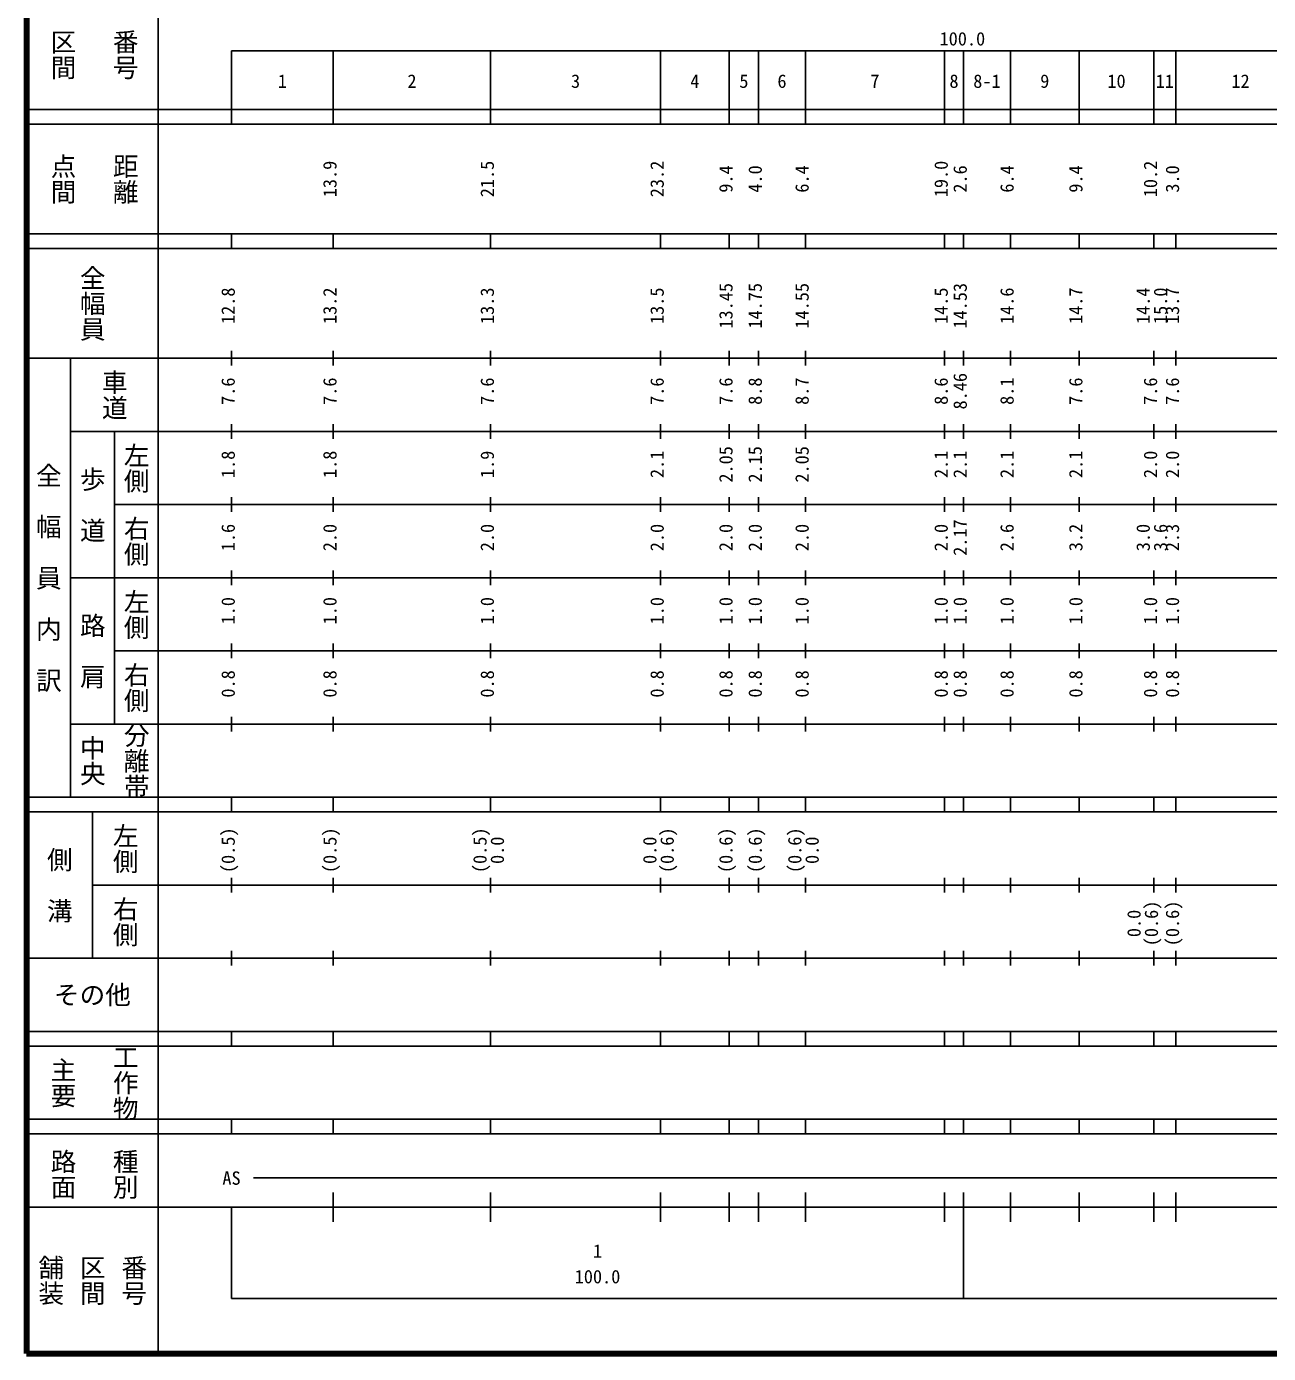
# Model space of a CAD drawing. Units: millimetres on the paper, enlarged 1000 times. Extents: x 40000 to 680000, y 20000 to 380000.
# Drawn here: x 40000 to 209658, y 20000 to 201332 of the extents above; entities that cross this region are included whole.
import ezdxf
from ezdxf.enums import TextEntityAlignment as Align

# ---------------------------------------------------------------- set-up
doc = ezdxf.new("R2010")
doc.units = ezdxf.units.MM
doc.header["$LTSCALE"] = 1000
doc.layers.add('M-TTL', color=2, linetype='Continuous', lineweight=140)
doc.layers.add('M-TTL-BAND', color=7, linetype='Continuous', lineweight=25)
doc.styles.add('@ＭＳ ゴシック', font='')
doc.styles.add('ＭＳ ゴシック', font='')
doc.styles.get('@ＭＳ ゴシック').set_extended_font_data('@MS Gothic')
doc.styles.get('ＭＳ ゴシック').set_extended_font_data('MS Gothic')

msp = doc.modelspace()

# ---------------------------------------------------------------- linework, layer by layer
at = {"layer": 'M-TTL'}
for p, q in [((40000, 380000), (40000, 20000)), ((40000, 20000), (680000, 20000))]:
    msp.add_line(p, q, dxfattribs=at)
at = {"layer": 'M-TTL-BAND'}
for p, q in [((58000, 370000), (58000, 20000)), ((68000, 198000), (579000, 198000)), ((68000, 198000), (68000, 188000)), ((81900, 188000), (81900, 198000)), ((103400, 188000), (103400, 198000)), ((126600, 188000), (126600, 198000)), ((136000, 188000), (136000, 198000)), ((140000, 188000), (140000, 198000)), ((146400, 188000), (146400, 198000)), ((165400, 188000), (165400, 198000)), ((168000, 188000), (168000, 198000)), ((174400, 188000), (174400, 198000)), ((183800, 188000), (183800, 198000)), ((194000, 188000), (194000, 198000)), ((197000, 188000), (197000, 198000)), ((40000, 190000), (579000, 190000)), ((40000, 188000), (579000, 188000)), ((40000, 173000), (579000, 173000)), ((68000, 171000), (68000, 173000)), ((81900, 171000), (81900, 173000)), ((103400, 171000), (103400, 173000)), ((126600, 171000), (126600, 173000)), ((136000, 171000), (136000, 173000)), ((140000, 171000), (140000, 173000)), ((146400, 171000), (146400, 173000)), ((165400, 171000), (165400, 173000)), ((168000, 171000), (168000, 173000)), ((174400, 171000), (174400, 173000)), ((183800, 171000), (183800, 173000)), ((194000, 171000), (194000, 173000)), ((197000, 171000), (197000, 173000)), ((40000, 171000), (579000, 171000)), ((40000, 156000), (579000, 156000)), ((46000, 96000), (46000, 156000)), ((68000, 155000), (68000, 157000)), ((81900, 155000), (81900, 157000)), ((103400, 155000), (103400, 157000)), ((126600, 155000), (126600, 157000)), ((136000, 155000), (136000, 157000)), ((140000, 155000), (140000, 157000)), ((146400, 155000), (146400, 157000)), ((165400, 155000), (165400, 157000)), ((168000, 155000), (168000, 157000)), ((174400, 155000), (174400, 157000)), ((183800, 155000), (183800, 157000)), ((194000, 155000), (194000, 157000)), ((197000, 155000), (197000, 157000)), ((68000, 145000), (68000, 147000)), ((81900, 145000), (81900, 147000)), ((103400, 145000), (103400, 147000)), ((126600, 145000), (126600, 147000)), ((136000, 145000), (136000, 147000)), ((140000, 145000), (140000, 147000)), ((146400, 145000), (146400, 147000)), ((165400, 145000), (165400, 147000)), ((168000, 145000), (168000, 147000)), ((174400, 145000), (174400, 147000)), ((183800, 145000), (183800, 147000)), ((194000, 145000), (194000, 147000)), ((197000, 145000), (197000, 147000)), ((46000, 146000), (579000, 146000)), ((52000, 146000), (52000, 106000)), ((52000, 136000), (579000, 136000)), ((68000, 135000), (68000, 137000)), ((81900, 135000), (81900, 137000)), ((103400, 135000), (103400, 137000)), ((126600, 135000), (126600, 137000)), ((136000, 135000), (136000, 137000)), ((140000, 135000), (140000, 137000)), ((146400, 135000), (146400, 137000)), ((165400, 135000), (165400, 137000)), ((168000, 135000), (168000, 137000)), ((174400, 135000), (174400, 137000)), ((183800, 135000), (183800, 137000)), ((194000, 135000), (194000, 137000)), ((197000, 135000), (197000, 137000)), ((68000, 125000), (68000, 127000)), ((81900, 125000), (81900, 127000)), ((103400, 125000), (103400, 127000)), ((126600, 125000), (126600, 127000)), ((136000, 125000), (136000, 127000)), ((140000, 125000), (140000, 127000)), ((146400, 125000), (146400, 127000)), ((165400, 125000), (165400, 127000)), ((168000, 125000), (168000, 127000)), ((174400, 125000), (174400, 127000)), ((183800, 125000), (183800, 127000)), ((194000, 125000), (194000, 127000)), ((197000, 125000), (197000, 127000)), ((46000, 126000), (579000, 126000)), ((68000, 115000), (68000, 117000)), ((81900, 115000), (81900, 117000)), ((103400, 115000), (103400, 117000)), ((126600, 115000), (126600, 117000)), ((136000, 115000), (136000, 117000)), ((140000, 115000), (140000, 117000)), ((146400, 115000), (146400, 117000)), ((165400, 115000), (165400, 117000)), ((168000, 115000), (168000, 117000)), ((174400, 115000), (174400, 117000)), ((183800, 115000), (183800, 117000)), ((194000, 115000), (194000, 117000)), ((197000, 115000), (197000, 117000)), ((52000, 116000), (579000, 116000)), ((68000, 105000), (68000, 107000)), ((81900, 105000), (81900, 107000)), ((103400, 105000), (103400, 107000)), ((126600, 105000), (126600, 107000)), ((136000, 105000), (136000, 107000)), ((140000, 105000), (140000, 107000)), ((146400, 105000), (146400, 107000)), ((165400, 105000), (165400, 107000)), ((168000, 105000), (168000, 107000)), ((174400, 105000), (174400, 107000)), ((183800, 105000), (183800, 107000)), ((194000, 105000), (194000, 107000)), ((197000, 105000), (197000, 107000)), ((46000, 106000), (579000, 106000)), ((40000, 96000), (579000, 96000)), ((68000, 94000), (68000, 96000)), ((81900, 94000), (81900, 96000)), ((103400, 94000), (103400, 96000)), ((126600, 94000), (126600, 96000)), ((136000, 94000), (136000, 96000)), ((140000, 94000), (140000, 96000)), ((146400, 94000), (146400, 96000)), ((165400, 94000), (165400, 96000)), ((168000, 94000), (168000, 96000)), ((174400, 94000), (174400, 96000)), ((183800, 94000), (183800, 96000)), ((194000, 94000), (194000, 96000)), ((197000, 94000), (197000, 96000)), ((40000, 94000), (579000, 94000)), ((49000, 94000), (49000, 74000)), ((49000, 84000), (579000, 84000)), ((68000, 83000), (68000, 85000)), ((81900, 83000), (81900, 85000)), ((103400, 83000), (103400, 85000)), ((126600, 83000), (126600, 85000)), ((136000, 83000), (136000, 85000)), ((140000, 83000), (140000, 85000)), ((146400, 83000), (146400, 85000)), ((165400, 83000), (165400, 85000)), ((168000, 83000), (168000, 85000)), ((174400, 83000), (174400, 85000)), ((183800, 83000), (183800, 85000)), ((194000, 83000), (194000, 85000)), ((197000, 83000), (197000, 85000)), ((68000, 73000), (68000, 75000)), ((81900, 73000), (81900, 75000)), ((103400, 73000), (103400, 75000)), ((126600, 73000), (126600, 75000)), ((136000, 73000), (136000, 75000)), ((140000, 73000), (140000, 75000)), ((146400, 73000), (146400, 75000)), ((165400, 73000), (165400, 75000)), ((168000, 73000), (168000, 75000)), ((174400, 73000), (174400, 75000)), ((183800, 73000), (183800, 75000)), ((194000, 73000), (194000, 75000)), ((197000, 73000), (197000, 75000)), ((40000, 74000), (579000, 74000)), ((40000, 64000), (579000, 64000)), ((68000, 62000), (68000, 64000)), ((81900, 62000), (81900, 64000)), ((103400, 62000), (103400, 64000)), ((126600, 62000), (126600, 64000)), ((136000, 62000), (136000, 64000)), ((140000, 62000), (140000, 64000)), ((146400, 62000), (146400, 64000)), ((165400, 62000), (165400, 64000)), ((168000, 62000), (168000, 64000)), ((174400, 62000), (174400, 64000)), ((183800, 62000), (183800, 64000)), ((194000, 62000), (194000, 64000)), ((197000, 62000), (197000, 64000)), ((40000, 62000), (579000, 62000)), ((40000, 52000), (579000, 52000)), ((68000, 50000), (68000, 52000)), ((81900, 50000), (81900, 52000)), ((103400, 50000), (103400, 52000)), ((126600, 50000), (126600, 52000)), ((136000, 50000), (136000, 52000)), ((140000, 50000), (140000, 52000)), ((146400, 50000), (146400, 52000)), ((165400, 50000), (165400, 52000)), ((168000, 50000), (168000, 52000)), ((174400, 50000), (174400, 52000)), ((183800, 50000), (183800, 52000)), ((194000, 50000), (194000, 52000)), ((197000, 50000), (197000, 52000)), ((40000, 50000), (579000, 50000)), ((71000, 44000), (565000, 44000)), ((81900, 38000), (81900, 42000)), ((103400, 38000), (103400, 42000)), ((126600, 38000), (126600, 42000)), ((136000, 38000), (136000, 42000)), ((140000, 38000), (140000, 42000)), ((146400, 38000), (146400, 42000)), ((165400, 38000), (165400, 42000)), ((168000, 27500), (168000, 42000)), ((174400, 38000), (174400, 42000)), ((183800, 38000), (183800, 42000)), ((194000, 38000), (194000, 42000)), ((197000, 38000), (197000, 42000)), ((40000, 40000), (579000, 40000)), ((68000, 40000), (68000, 27500)), ((68000, 27500), (579000, 27500))]:
    msp.add_line(p, q, dxfattribs=at)

# ---------------------------------------------------------------- texts
at = {"layer": 'M-TTL-BAND', "style": '@ＭＳ ゴシック'}
for s, p in [('区間', (45000, 197500)), ('番号', (53500, 197500)), ('点間', (45000, 180500)), ('距離', (53500, 180500)), ('全幅員', (49000, 163500)), ('車道', (52000, 151000)), ('左側', (55000, 141000)), ('全\u3000幅\u3000員\u3000内\u3000訳', (43000, 126000)), ('歩\u3000道', (49000, 136000)), ('右側', (55000, 131000)), ('左側', (55000, 121000)), ('路\u3000肩', (49000, 116000)), ('右側', (55000, 111000)), ('分離帯', (55000, 101000)), ('中央', (49000, 101000)), ('左側', (53500, 89000)), ('側\u3000溝', (44500, 84000)), ('右側', (53500, 79000)), ('工作物', (53500, 57000)), ('主要', (45000, 57000)), ('路面', (45000, 44500)), ('種別', (53500, 44500)), ('舗装', (43333, 30000)), ('区間', (49000, 30000)), ('番号', (54667, 30000))]:
    msp.add_text(s, height=2566, rotation=270, dxfattribs=at).set_placement(p, align=Align.MIDDLE_CENTER)
at = {"layer": 'M-TTL-BAND', "style": 'ＭＳ ゴシック'}
for s, p in [('100.0', (167844, 198195)), ('1', (74950, 192405)), ('2', (92650, 192405)), ('3', (115000, 192405)), ('4', (131300, 192405)), ('5', (138000, 192405)), ('6', (143200, 192405)), ('7', (155900, 192405)), ('8', (166700, 192405)), ('8-1', (171200, 192405)), ('9', (179100, 192405)), ('10', (188900, 192405)), ('11', (195500, 192405)), ('12', (205850, 192405)), ('AS', (68000, 42500)), ('1', (118000, 32523)), ('100.0', (118000, 29033))]:
    msp.add_text(s, height=1833, dxfattribs=at).set_placement(p, align=Align.BOTTOM_CENTER)
for s, p in [('13.9', (82900, 180500)), ('21.5', (104400, 180500)), ('23.2', (127600, 180500)), ('9.4', (137000, 180500)), ('4.0', (141000, 180500)), ('6.4', (147400, 180500)), ('19.0', (166400, 180500)), ('2.6', (169000, 180500)), ('6.4', (175400, 180500)), ('9.4', (184800, 180500)), ('10.2', (195000, 180500)), ('3.0', (198000, 180500)), ('12.8', (69000, 163174)), ('13.2', (82900, 163174)), ('13.3', (104400, 163174)), ('13.5', (127600, 163174)), ('13.45', (137000, 163174)), ('14.75', (141000, 163174)), ('14.55', (147400, 163174)), ('14.5', (166400, 163174)), ('14.53', (169000, 163174)), ('14.6', (175400, 163174)), ('14.7', (184800, 163174)), ('14.4', (194000, 163174)), ('15.0', (196370, 163174)), ('13.7', (198000, 163174)), ('7.6', (69000, 151500)), ('7.6', (82900, 151500)), ('7.6', (104400, 151500)), ('7.6', (127600, 151500)), ('7.6', (137000, 151500)), ('8.8', (141000, 151500)), ('8.7', (147400, 151500)), ('8.6', (166400, 151500)), ('8.46', (169000, 151500)), ('8.1', (175400, 151500)), ('7.6', (184800, 151500)), ('7.6', (195000, 151500)), ('7.6', (198000, 151500)), ('2.05', (137000, 141500)), ('2.15', (141000, 141500)), ('2.05', (147400, 141500)), ('1.8', (69000, 141500)), ('1.8', (82900, 141500)), ('1.9', (104400, 141500)), ('2.1', (127600, 141500)), ('2.1', (166400, 141500)), ('2.1', (169000, 141500)), ('2.1', (175400, 141500)), ('2.1', (184800, 141500)), ('2.0', (195000, 141500)), ('2.0', (198000, 141500)), ('1.6', (69000, 131500)), ('2.0', (82900, 131500)), ('2.0', (104400, 131500)), ('2.0', (127600, 131500)), ('2.0', (137000, 131500)), ('2.0', (141000, 131500)), ('2.0', (147400, 131500)), ('2.0', (166400, 131500)), ('2.17', (169000, 131500)), ('2.6', (175400, 131500)), ('3.2', (184800, 131500)), ('3.0', (194000, 131500)), ('3.6', (196370, 131500)), ('2.3', (198000, 131500)), ('1.0', (69000, 121500)), ('1.0', (82900, 121500)), ('1.0', (104400, 121500)), ('1.0', (127600, 121500)), ('1.0', (137000, 121500)), ('1.0', (141000, 121500)), ('1.0', (147400, 121500)), ('1.0', (166400, 121500)), ('1.0', (169000, 121500)), ('1.0', (175400, 121500)), ('1.0', (184800, 121500)), ('1.0', (195000, 121500)), ('1.0', (198000, 121500)), ('0.8', (69000, 111500)), ('0.8', (82900, 111500)), ('0.8', (104400, 111500)), ('0.8', (127600, 111500)), ('0.8', (137000, 111500)), ('0.8', (141000, 111500)), ('0.8', (147400, 111500)), ('0.8', (166400, 111500)), ('0.8', (169000, 111500)), ('0.8', (175400, 111500)), ('0.8', (184800, 111500)), ('0.8', (195000, 111500)), ('0.8', (198000, 111500)), ('(0.5)', (69000, 88764)), ('(0.5)', (82900, 88764)), ('(0.5)', (103400, 88764)), ('(0.6)', (128970, 88764)), ('(0.6)', (137000, 88764)), ('(0.6)', (141000, 88764)), ('(0.6)', (146400, 88764)), ('0.0', (105770, 88764)), ('0.0', (126600, 88764)), ('0.0', (148770, 88764)), ('0.0', (192750, 78764)), ('(0.6)', (195120, 78764)), ('(0.6)', (198000, 78764))]:
    msp.add_text(s, height=1833, rotation=90, dxfattribs=at).set_placement(p, align=Align.BOTTOM_CENTER)
msp.add_text('その他', height=2566, dxfattribs=at).set_placement((49000, 69000), align=Align.MIDDLE_CENTER)

doc.saveas('drawing.dxf')
